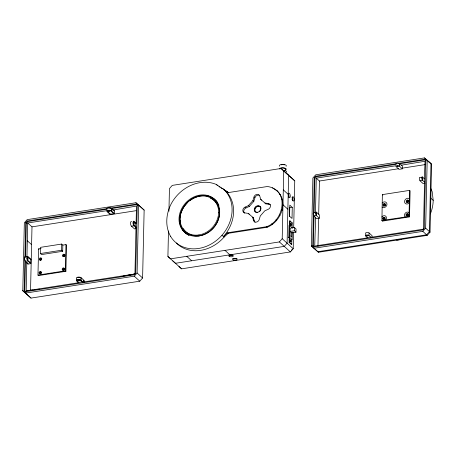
<?xml version="1.0" encoding="UTF-8"?>
<svg xmlns="http://www.w3.org/2000/svg" width="456" height="456" viewBox="0 0 456 456"><rect width="100%" height="100%" fill="white"/><g stroke="black" fill="none" stroke-linecap="round" stroke-linejoin="round"><path stroke-width="0.68" d="M30.78 263.636L27.787 260.912A2.417 0.918 81.2 0 1 26.864 257.805A2.417 0.918 81.2 0 1 27.89 256.471L30.888 259.196L30.78 263.636L28.021 264.064L26.807 262.958L27.092 262.36M372.005 237.542L372.045 235.661L369.052 232.942A1.813 0.712 1.3 0 0 366.664 232.531A1.813 0.712 1.3 0 0 365.74 233.461L365.683 235.957L367.45 237.844L314.72 246.04L315.643 217.523L313.87 215.916A1.813 0.69 81.2 0 1 313.175 213.585A1.813 0.69 81.2 0 1 313.945 212.581L316.43 212.2L319.422 214.918L319.348 218.253L316.589 218.68L315.364 217.569M409.038 216.093L409.613 190.38L382.362 194.615L381.928 220.499L408.679 216.503L409.038 216.093L409.528 216.537L409.169 216.942L382.618 221.069L382.276 220.772M22.8 290.746L24.339 222.847L27.166 219.638L135.939 202.738L144.142 210.091L142.597 277.989L139.775 281.192L31.002 298.093L22.8 290.746L31.002 298.093M25.468 261.379L24.789 291.088L24.179 290.529L24.852 260.826M24.937 257.287L25.724 222.631L27.132 221.029L107.137 208.597M25.564 257.138L26.334 223.189L27.748 221.582L107.046 209.264M33.197 289.948L26.174 290.871L26.818 262.405M26.955 256.386L27.713 222.973L106.693 210.7M30.546 290.529L31.994 226.86L27.713 222.973M62.825 245.106L62.689 251.29L41.564 254.573L40.413 253.53L40.556 247.34L61.68 244.057L62.825 245.106L65.966 244.615L66.502 245.1L65.903 271.314L38.503 275.572L37.968 275.088L38.566 248.873L41.08 248.48M62.689 251.29L61.537 250.247L61.68 244.057M65.903 271.314L65.373 270.83L65.966 244.615M78.352 282.754L76.579 280.873L76.636 278.377A2.417 0.952 1.3 0 1 77.868 277.14A2.417 0.952 1.3 0 1 81.054 277.687L84.052 280.411L84.007 282.287M82.77 282.07L80.997 280.183L81.054 277.687M111.367 210.849A2.417 0.952 1.3 0 0 108.18 210.301A2.417 0.952 1.3 0 0 106.949 211.533L109.942 214.257L114.365 213.573L111.367 210.849L111.424 208.352A2.417 0.952 1.3 0 0 108.237 207.805A2.417 0.952 1.3 0 0 107.006 209.036M114.365 213.573L114.427 210.797L111.424 208.352M135.728 227.401L135.831 222.961L134.058 221.354A2.417 0.918 81.2 0 0 133.032 222.682A2.417 0.918 81.2 0 0 133.956 225.794L135.991 227.362L136.013 226.803L133.967 225.235A1.813 0.69 81.2 0 1 133.272 222.904A1.813 0.69 81.2 0 1 134.041 221.907L136.093 223.474L136.486 206.072L112.649 210.051L111.321 208.842M135.991 227.362L134.947 273.97L128.655 275.15M137.256 205.303L135.717 273.201L134.303 274.803L25.53 291.703M25.496 293.094L134.269 276.193L137.096 272.984L138.635 205.086M293.578 232.463L293.208 248.731L290.381 251.934L181.608 268.835L167.905 256.483L168.486 231.021M168.937 211.219L169.45 188.584L172.271 185.381L281.044 168.481L294.747 180.832L293.687 227.51M167.905 256.483L170.607 258.831L279.38 241.931L282.201 238.727L283.74 170.823M288.808 237.382L289.081 225.241M289.338 216.56L289.389 207.679M289.115 242.364L289.229 237.479L289.685 237.411L289.571 242.296L291.755 244.279L291.298 244.348L289.115 242.364L289.571 242.296M289.6 221.012L289.492 225.897L289.948 225.828L290.056 220.943L289.6 221.012L290.478 221.81M292.33 232.167L292.159 239.662L289.389 237.143L289.657 225.56L292.421 228.08M291.72 232.862L291.623 237.052L290.022 235.592L290.193 228.171L294.428 227.515L296.029 228.969L295.955 232.207L291.72 232.862L290.119 231.409L294.354 230.747L295.955 232.207M292.273 207.36L292.022 218.464L289.577 216.241L289.828 205.137L292.273 207.36L289.514 207.788M291.755 244.279L291.868 239.394L291.412 239.463M292.131 227.812L292.239 222.927L290.056 220.943M294.354 230.747L294.428 227.515M311.345 245.909L312.89 178.011L315.712 174.808L424.485 157.907L431.587 164.257L430.048 232.155L427.221 235.359L318.448 252.259L311.345 245.909L318.448 252.259M314.241 247.032L312.73 245.698L314.269 177.794L315.683 176.193L396.384 163.653M313.34 246.251L314.03 215.842M314.093 213.009L314.879 178.353L316.293 176.751L396.292 164.32M315.489 212.114L316.259 178.136L395.779 165.785M317.963 246.097L318.59 218.515M318.687 214.269L319.439 181.026L316.259 178.136M424.285 182.012L424.365 178.684L422.592 177.07A1.813 0.69 81.2 0 0 421.817 178.068A1.813 0.69 81.2 0 0 422.512 180.399L424.564 181.967L423.493 229.14L370.762 237.331L368.995 235.438L369.052 232.942M399.365 166.104A1.813 0.712 1.3 0 0 396.976 165.693A1.813 0.712 1.3 0 0 396.053 166.617L399.051 169.341L402.357 168.823L399.365 166.104L399.422 163.607A1.813 0.712 1.3 0 0 397.256 163.168A1.813 0.712 1.3 0 0 395.979 163.938M424.365 178.684L425.032 161.236L401.195 165.22L399.422 163.607M409.528 216.537L410.109 190.83L409.613 190.38M314.047 248.258L422.82 231.357L425.642 228.154L427.186 160.255M402.357 168.823L402.426 166.052L401.206 164.941M28.021 264.064L28.044 263.517M224.5 190.01A35.83 30.01 -47.4 0 1 223.457 236.578L227.635 232.76L266.555 226.712C284.156 220.744 289.748 189.787 267.467 186.498L228.547 192.546L223.394 189.314M176.318 242.985A35.83 29.988 -47.7 0 0 224.061 237.126L228.251 233.312L267.17 227.265C281.061 221.929 289.138 201.193 276.627 190.443M385.098 205.616C382.624 206.739 385.291 202.84 385.212 205.456M408.462 201.843C408.992 199.756 405.846 201.928 407.852 202.282M407.789 202.253L408.148 201.598L408.838 201.489M255.109 222.357A3.272 2.736 -47.7 0 1 254.368 221.131L253.45 217.911L248.303 213.402L244.969 212.923A3.272 2.736 -47.7 0 1 242.82 210.364A3.272 2.736 -47.7 0 1 245.1 207.115L248.48 205.593L252.932 200.543L254.003 197.015A3.272 2.736 -47.7 0 1 256.945 194.341A3.272 2.736 -47.7 0 1 259.777 196.12L260.701 199.335L261.59 200.15M244.541 213.163A3.272 2.736 -47.7 0 1 245.995 207.93L249.375 206.408L253.821 201.358L254.898 197.83A3.272 2.736 -47.7 0 1 259.321 195.322M384.978 204.544C386.272 204.698 384.089 206.3 383.929 205.308M381.854 216.999L382.008 216.777A2.861 2.394 -47.7 0 1 385.708 216.201A2.861 2.394 -47.7 0 1 385.628 219.923L385.423 220.105M291.333 250.372L292.165 249.426M408.348 202.002L408.034 202.23M125.856 275.675L127.252 275.413M120.287 276.621L121.684 276.364M123.08 276.114L124.477 275.863M125.873 275.612L134.947 273.97L82.217 282.156L80.45 280.275A1.813 0.712 1.3 0 0 78.056 279.864A1.813 0.712 1.3 0 0 77.138 280.788L78.905 282.669L26.174 290.871M113.88 210.883L114.427 210.797M109.942 208.164L135.905 204.128L137.416 205.468M397.786 163.436L424.456 159.292L425.801 160.466L424.262 228.365L422.849 229.966L314.076 246.873L312.73 245.698M111.253 208.609L136.521 204.681L135.905 204.128M399.103 163.886L425.066 159.851L425.967 160.632M319.439 181.026L398.738 168.709M402.249 168.161L425.408 164.565M31.994 226.86L136.555 210.615M422.592 177.07L420.107 177.458A1.813 0.69 81.2 0 0 419.332 178.456A1.813 0.69 81.2 0 0 420.027 180.787L423.025 183.511L424.889 183.221M420.027 180.787L422.512 180.399M131.573 221.736A2.417 0.918 81.2 0 0 130.547 223.07A2.417 0.918 81.2 0 0 131.47 226.182L133.956 225.794M135.837 228.684L134.463 228.901L131.47 226.182M40.413 253.53L61.537 250.247M26.647 256.665L25.405 256.859A2.417 0.918 81.2 0 0 24.379 258.187A2.417 0.918 81.2 0 0 25.308 261.299L27.081 262.912M313.87 215.916L316.356 215.528L319.348 218.253M25.308 261.299L27.787 260.912M291.783 223.001L292.239 222.927M37.968 275.088L65.373 270.83M288.158 237.337L289.389 237.143M83.499 280.497L84.052 280.411M78.358 282.486L82.775 281.802M367.456 237.57L370.768 237.052M317.838 251.706L426.611 234.806L429.432 231.597L430.977 163.698L428.275 161.35M34.605 289.765L36.007 289.583M38.116 289.303L39.518 289.121M269.177 204.328L268.282 203.518L264.953 203.034L265.842 203.849L269.177 204.328A3.272 2.736 -47.7 0 1 270.499 204.898M405.367 217.005L405.173 216.885A2.861 2.394 -47.7 0 1 405.259 213.169A2.861 2.394 -47.7 0 1 408.958 212.593L409.106 212.77M277.237 190.996L272.414 187.798M170.612 236.425C164.81 226.233 166.012 213.613 171.359 203.501A35.83 29.988 -47.7 0 1 216.366 184.492L228.633 192.768M218.948 186.527L220.06 187.222M221.171 187.918L222.283 188.613M223.446 189.519L224.557 190.215M431.587 164.257L424.485 157.907M285.935 172.927L288.637 175.269L287.092 243.173L284.27 246.377L175.497 263.277L172.795 260.929M294.747 180.832L281.044 168.481M260.701 199.335L265.842 203.849M144.142 210.091L135.939 202.738M178.912 266.486L181.608 268.835M24.179 290.529L26.14 292.262M424.456 159.292L425.066 159.851M430.396 213.835A37.136 31.082 -47.7 0 0 433.2 200.372L430.817 198.206L430.658 196.878M408.063 200.891L408.673 201.449M407.704 200.948L408.32 201.501M407.39 201.176L408.006 201.729M407.208 201.512L407.818 202.071M425.642 228.154L430.048 232.155M408.679 216.503L409.169 216.942M382.362 194.615L382.858 195.065M422.82 231.357L427.221 235.359M384.636 204.505L385.252 205.063M384.288 204.653L384.904 205.211M384.032 204.949L384.642 205.502M381.78 220.322L382.618 221.069M315.683 176.193L316.293 176.751M314.269 177.794L314.879 178.353M283.313 189.89L288.203 194.341M279.71 194.108L280.434 194.797M281.779 198.941L282.389 199.5M282.361 204.22L287.861 209.224M281.534 209.714L282.144 210.273M279.351 215.061L279.961 215.614M254.003 197.015L254.898 197.83M275.96 219.883L276.575 220.436M252.932 200.543L253.821 201.358M271.599 223.856L272.209 224.409M248.48 205.593L249.375 206.408M282.201 238.727L293.208 248.731M245.1 207.115L245.995 207.93M266.555 226.712L267.17 227.265M226.438 191.224L227.048 191.776M253.45 217.911L252.556 217.102L253.473 220.316L254.368 221.131M248.303 213.402L249.198 214.212M216.372 184.498L217.347 185.387M279.38 241.931L290.381 251.934M218.646 212.553L219.518 213.345M227.635 232.76L228.251 233.312M221.981 235.239L224.061 237.126M224.99 250.378L229.881 254.824M198.907 234.954A21.113 17.67 -47.7 0 0 216.281 203.256A21.113 17.67 -47.7 0 0 182.856 208.449A21.113 17.67 -47.7 0 0 198.907 234.954L199.774 235.741M186.749 256.323L191.64 260.769M113.812 213.659L110.819 210.94A1.813 0.712 1.3 0 0 108.431 210.529A1.813 0.712 1.3 0 0 107.508 211.453L110.5 214.177M137.096 272.984L142.597 277.989M134.269 276.193L139.775 281.192M27.132 221.029L27.748 221.582M25.724 222.631L26.334 223.189M80.951 278.177L81.835 278.986M38.566 248.873L39.096 249.358M27.309 240.745L31.589 244.633M30.877 259.749L27.884 257.03A1.813 0.69 81.2 0 0 27.109 258.028A1.813 0.69 81.2 0 0 27.805 260.365L30.803 263.083M430.72 188.288L432.191 191.737L433.2 200.372M83.619 281.101L83.87 282.304M290.284 240.181A0.752 0.285 81.2 0 1 290.569 241.156A0.752 0.285 81.2 0 1 290.25 241.572M290.728 223.85A0.952 0.359 81.2 0 0 291.173 225.35A0.952 0.359 81.2 0 0 291.378 224.044A0.952 0.359 81.2 0 0 290.728 223.85A0.752 0.285 81.2 0 1 290.945 224.762A0.752 0.285 81.2 0 1 290.7 225.23M232.908 255.058A2.263 0.895 1.3 0 1 229.738 255.189M236.977 258.301A2.263 0.895 1.3 0 1 234.92 258.837A2.263 0.895 1.3 0 1 232.794 258.261M231.688 254.682A0.752 0.296 1.3 0 1 230.491 254.67M288.483 194.222A2.263 0.861 81.2 0 1 288.751 197.374M292.057 197.26A2.263 0.861 81.2 0 1 292.547 200.817M292.074 199.147A0.752 0.285 81.2 0 1 292.062 199.506M63.156 256.568A1.237 1.037 -47.7 0 1 64.969 254.921M39.98 260.171A1.237 1.037 -47.7 0 1 41.792 258.524M39.666 273.839A1.237 1.037 -47.7 0 1 41.251 272.044M62.848 270.237A1.237 1.037 -47.7 0 1 64.427 268.441M108.083 208.118A1.813 0.712 1.3 0 1 110.289 208.141M77.714 277.459A1.813 0.712 1.3 0 1 79.914 277.476M76.579 280.873A2.417 0.952 1.3 0 1 77.811 279.642A2.417 0.952 1.3 0 1 80.997 280.183M25.319 260.746A1.813 0.69 81.2 0 1 25.131 260.518M24.812 259.789A1.813 0.69 81.2 0 1 24.869 257.435M41.302 260A0.752 0.633 -47.7 0 1 40.288 259.675A0.752 0.633 -47.7 0 1 41.108 258.746A0.752 0.633 -47.7 0 1 41.564 259.703M63.481 270.174A0.752 0.633 -47.7 0 1 63.367 269.103A0.752 0.633 -47.7 0 1 64.444 269.08A0.752 0.633 -47.7 0 1 64.005 270.157M63.794 256.5A0.752 0.633 -47.7 0 1 63.561 255.594A0.752 0.633 -47.7 0 1 64.513 255.195A0.752 0.633 -47.7 0 1 64.741 256.101M64.484 256.397A0.752 0.633 -47.7 0 1 64.313 256.489M41.251 273.372A0.752 0.633 -47.7 0 1 40.208 273.72A0.752 0.633 -47.7 0 1 40.231 272.654A0.752 0.633 -47.7 0 1 41.268 272.677M401.4 239.394A37.136 31.082 -47.7 0 1 396.635 240.209M384.647 219.347A0.752 0.633 -47.7 0 1 383.633 219.028A0.752 0.633 -47.7 0 1 384.448 218.099A0.752 0.633 -47.7 0 1 384.904 219.057M407.892 215.734A0.752 0.633 -47.7 0 1 406.877 215.414A0.752 0.633 -47.7 0 1 407.698 214.485A0.752 0.633 -47.7 0 1 408.148 215.443M365.683 235.957A1.813 0.712 1.3 0 1 366.607 235.034A1.813 0.712 1.3 0 1 368.995 235.438M316.356 215.528A1.813 0.69 81.2 0 1 315.66 213.197A1.813 0.69 81.2 0 1 316.43 212.2M406.552 215.922A1.26 1.054 -47.7 0 1 408.394 214.24M409.328 202.84A3.095 2.593 -47.7 0 1 405.088 203.222A3.095 2.593 -47.7 0 1 406.017 198.896L406.706 198.502A3.095 2.593 -47.7 0 1 409.42 198.816M383.302 219.535A1.26 1.054 -47.7 0 1 385.149 217.854M407.259 202.703A1.282 1.077 -47.7 0 1 406.957 201.016A1.282 1.077 -47.7 0 1 408.718 200.629M384.015 206.311A1.282 1.077 -47.7 0 1 383.707 204.63A1.282 1.077 -47.7 0 1 385.468 204.237M382.082 207.075A3.095 2.593 -47.7 0 0 386.335 206.135A3.095 2.593 -47.7 0 0 385.599 202.065L384.921 201.888A3.095 2.593 -47.7 0 0 382.174 203.051M215.431 200.127A22.236 18.616 -47.7 0 1 217.278 202.225M189.012 235.325A22.236 18.616 -47.7 0 1 180.701 214.103M180.895 213.436A22.236 18.616 -47.7 0 1 182.508 209.492M182.845 208.859A22.236 18.616 -47.7 0 1 184.184 206.676M184.942 205.622A22.236 18.616 -47.7 0 1 187.045 203.182M190.454 200.224A22.236 18.616 -47.7 0 1 214.918 199.66M210.244 198.041A21.113 17.67 -47.7 0 1 216.708 223.446M216.378 224.038A21.113 17.67 -47.7 0 1 183.284 228.638M215.437 201.649A21.113 17.67 -47.7 0 1 216.782 203.119M189.759 234.772A21.113 17.67 -47.7 0 1 187.541 233.307M185.278 232.771A22.236 18.616 -47.7 0 1 183.928 231.158M257.817 212.371A3.272 2.736 -47.7 0 1 254.915 209.566A3.272 2.736 -47.7 0 1 258.472 206.323A3.272 2.736 -47.7 0 1 260.758 209.692M260.439 210.461A3.272 2.736 -47.7 0 1 259.321 211.732M218.105 203.69A22.236 18.616 -47.7 0 1 218.92 205.371M188.755 235.091A22.236 18.616 -47.7 0 1 186.19 203.587A22.236 18.616 -47.7 0 1 217.797 203.159M223.035 188.676A35.83 29.988 -47.7 0 1 218.686 238.573A35.83 29.988 -47.7 0 1 170.601 236.419M253.473 220.316A3.272 2.736 -47.7 0 0 256.312 222.095A3.272 2.736 -47.7 0 0 259.247 219.421L260.325 215.893L264.776 210.843L268.151 209.321A3.272 2.736 -47.7 0 0 270.431 206.072A3.272 2.736 -47.7 0 0 268.282 203.518M255.485 212.006A3.574 2.987 -47.7 0 1 256.278 206.739A3.574 2.987 -47.7 0 1 261.02 207.987M257.771 212.61A3.574 2.987 -47.7 0 1 256.152 212.428M290.654 223.611A0.952 0.359 81.2 0 1 291.019 224.722A0.952 0.359 81.2 0 1 290.717 225.424M290.284 240.004A0.952 0.359 81.2 0 1 290.649 241.23A0.952 0.359 81.2 0 1 290.244 241.748M283.147 170.299A3.956 1.556 1.3 0 1 286.659 172.077M280.035 168.965A2.764 1.089 1.3 0 1 283.438 168.087A2.764 1.089 1.3 0 1 285.365 169.575M279.334 168.919A3.471 1.368 1.3 0 1 284.447 167.962A3.471 1.368 1.3 0 1 284.966 170.242M279.688 166.223A3.471 1.368 1.3 0 1 282.783 164.365A3.471 1.368 1.3 0 1 286.106 166.286M281.13 164.85A2.764 1.089 1.3 0 1 282.435 164.65M283.159 164.656A2.764 1.089 1.3 0 1 284.493 164.884M180.023 221.89A1.562 1.311 -47.7 0 1 180.257 221.559M180.513 223.218A1.562 1.311 -47.7 0 1 180.143 223.229M179.322 221.257A1.562 1.311 -47.7 0 1 180.205 220.453M408.183 214.873L407.869 215.437A1.26 1.054 -47.7 0 1 406.142 215.591A1.26 1.054 -47.7 0 1 406.518 213.83L407.396 213.579A1.26 1.054 -47.7 0 1 408.183 214.873M383.547 217.278L383.268 217.438A1.26 1.054 -47.7 0 0 382.989 219.296L383.222 219.444A1.26 1.054 -47.7 0 0 384.83 217.62L383.547 217.278M288.488 194.051A2.263 0.861 81.2 0 0 289.554 197.619A2.263 0.861 81.2 0 0 290.044 194.512A2.263 0.861 81.2 0 0 288.488 194.051M229.71 256.58A2.263 0.895 1.3 0 0 233.295 256.021A2.263 0.895 1.3 0 0 230.126 255.046A2.263 0.895 1.3 0 0 229.71 256.58M233.5 260.023A2.263 0.895 1.3 0 0 237.086 259.47A2.263 0.895 1.3 0 0 233.917 258.495A2.263 0.895 1.3 0 0 233.5 260.023M292.279 197.499A2.263 0.861 81.2 0 0 293.345 201.067A2.263 0.861 81.2 0 0 293.835 197.961A2.263 0.861 81.2 0 0 292.279 197.499M63.595 256.5A1.237 1.037 -47.7 0 0 64.615 254.642A1.237 1.037 -47.7 0 0 62.654 254.95A1.237 1.037 -47.7 0 0 63.595 256.5M40.413 260.102A1.237 1.037 -47.7 0 0 41.433 258.244A1.237 1.037 -47.7 0 0 39.472 258.552A1.237 1.037 -47.7 0 0 40.413 260.102M40.105 273.771A1.237 1.037 -47.7 0 0 41.126 271.913A1.237 1.037 -47.7 0 0 39.165 272.221A1.237 1.037 -47.7 0 0 40.105 273.771M63.281 270.174A1.237 1.037 -47.7 0 0 64.302 268.31A1.237 1.037 -47.7 0 0 62.341 268.618A1.237 1.037 -47.7 0 0 63.281 270.174M108.716 211.424A0.752 0.296 1.3 0 0 109.913 211.242A0.752 0.296 1.3 0 0 108.859 210.917A0.752 0.296 1.3 0 0 108.716 211.424M27.554 258.25A0.752 0.285 81.2 0 0 27.907 259.441A0.752 0.285 81.2 0 0 28.072 258.404A0.752 0.285 81.2 0 0 27.554 258.25M133.716 223.121A0.752 0.285 81.2 0 0 134.07 224.312A0.752 0.285 81.2 0 0 134.229 223.275A0.752 0.285 81.2 0 0 133.716 223.121M78.346 280.765A0.752 0.296 1.3 0 0 79.543 280.577A0.752 0.296 1.3 0 0 78.489 280.252A0.752 0.296 1.3 0 0 78.346 280.765M397.267 166.594A0.752 0.296 1.3 0 0 398.458 166.406A0.752 0.296 1.3 0 0 397.404 166.081A0.752 0.296 1.3 0 0 397.267 166.594M316.099 213.414A0.752 0.285 81.2 0 0 316.458 214.605A0.752 0.285 81.2 0 0 316.618 213.568A0.752 0.285 81.2 0 0 316.099 213.414M366.898 235.929A0.752 0.296 1.3 0 0 368.089 235.746A0.752 0.296 1.3 0 0 367.034 235.421A0.752 0.296 1.3 0 0 366.898 235.929M422.262 178.29A0.752 0.285 81.2 0 0 422.615 179.476A0.752 0.285 81.2 0 0 422.78 178.444A0.752 0.285 81.2 0 0 422.262 178.29M384.1 205.93A1.282 1.077 -47.7 0 0 385.155 204.003A1.282 1.077 -47.7 0 0 383.125 204.316A1.282 1.077 -47.7 0 0 384.1 205.93M407.356 202.327A1.282 1.077 -47.7 0 0 408.411 200.401A1.282 1.077 -47.7 0 0 406.382 200.714A1.282 1.077 -47.7 0 0 407.356 202.327M198.884 235.986A22.236 18.616 -47.7 0 0 217.187 202.601A22.236 18.616 -47.7 0 0 181.972 208.073A22.236 18.616 -47.7 0 0 198.884 235.986M257.446 212.314A3.574 2.987 -47.7 0 0 260.382 206.95A3.574 2.987 -47.7 0 0 254.727 207.828A3.574 2.987 -47.7 0 0 257.446 212.314M290.352 240.244A0.952 0.359 81.2 0 0 290.803 241.743A0.952 0.359 81.2 0 0 291.008 240.437A0.952 0.359 81.2 0 0 290.352 240.244"/></g></svg>
